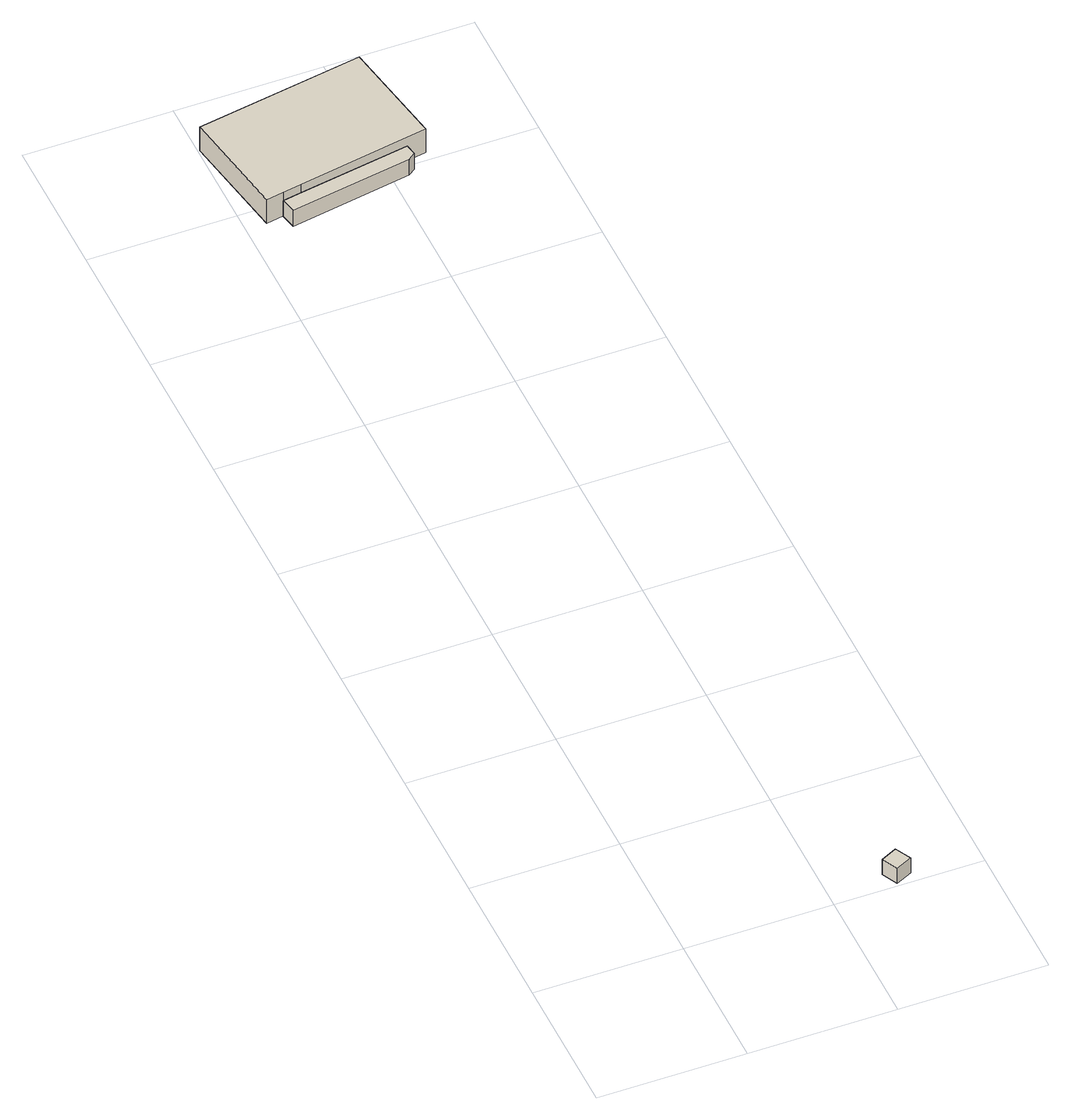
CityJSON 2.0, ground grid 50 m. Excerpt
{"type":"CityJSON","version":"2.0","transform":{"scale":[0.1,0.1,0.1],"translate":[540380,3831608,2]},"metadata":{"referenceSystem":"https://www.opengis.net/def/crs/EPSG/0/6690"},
"CityObjects":{
"building1":{"type":"Building","attributes":{"class":"3001","measuredHeight":6.4,"BuildingDetailAttribute.specifiedBuildingCoverageRate":0.6,"BuildingDetailAttribute.surveyYear":2017,"BuildingTsunamiRiskAttribute.description":"1","BuildingTsunamiRiskAttribute.rank":"2","BuildingTsunamiRiskAttribute.depth":0.99,"BuildingHighTideRiskAttribute.description":"1","BuildingHighTideRiskAttribute.rank":"2","BuildingHighTideRiskAttribute.depth":2.26,"BuildingIDAttribute.prefecture":"27","BuildingIDAttribute.city":"27125"},"geometry":[{"type":"Solid","lod":"1","boundaries":[[[[0,1,2,3]],[[2,4,5,3]],[[1,6,4,2]],[[0,7,6,1]],[[3,5,7,0]],[[4,6,7,5]]]]}]},
"building2":{"type":"Building","attributes":{"計測周辺長":99.25,"1/2500図郭":84,"区名":"住之江区","町丁目名称":"南港東６丁目","街区番号":5,"class":"3003","usage":"431","measuredHeight":6.6,"storeysAboveGround":2,"BuildingDetailAttribute.buildingRoofEdgeArea":238.85,"BuildingDetailAttribute.buildingStructureType":"610","BuildingDetailAttribute.buildingStructureOrgType":"2","BuildingDetailAttribute.detailedUsage":"1720","BuildingDetailAttribute.specifiedBuildingCoverageRate":0.6,"BuildingDetailAttribute.surveyYear":2017,"BuildingTsunamiRiskAttribute.description":"1","BuildingTsunamiRiskAttribute.rank":"2","BuildingTsunamiRiskAttribute.depth":1.86,"BuildingHighTideRiskAttribute.description":"1","BuildingHighTideRiskAttribute.rank":"3","BuildingHighTideRiskAttribute.depth":3.88,"BuildingIDAttribute.prefecture":"27","BuildingIDAttribute.city":"27125"},"geometry":[{"type":"Solid","lod":"1","boundaries":[[[[8,9,10,11,12,13]],[[12,14,15,13]],[[11,16,14,12]],[[10,17,16,11]],[[9,18,17,10]],[[8,19,18,9]],[[13,15,19,8]],[[14,16,17,18,19,15]]]]}]},
"building3":{"type":"Building","attributes":{"計測周辺長":191.16,"1/2500図郭":84,"区名":"住之江区","町丁目名称":"南港東６丁目","街区番号":5,"class":"3001","usage":"431","measuredHeight":10,"storeysAboveGround":3,"BuildingDetailAttribute.buildingRoofEdgeArea":2185.12,"BuildingDetailAttribute.buildingStructureType":"610","BuildingDetailAttribute.buildingStructureOrgType":"2","BuildingDetailAttribute.detailedUsage":"1720","BuildingDetailAttribute.specifiedBuildingCoverageRate":0.6,"BuildingDetailAttribute.surveyYear":2017,"BuildingTsunamiRiskAttribute.description":"1","BuildingTsunamiRiskAttribute.rank":"2","BuildingTsunamiRiskAttribute.depth":1.54,"BuildingHighTideRiskAttribute.description":"1","BuildingHighTideRiskAttribute.rank":"3","BuildingHighTideRiskAttribute.depth":3.56,"BuildingIDAttribute.prefecture":"27","BuildingIDAttribute.city":"27125"},"geometry":[{"type":"Solid","lod":"1","boundaries":[[[[20,21,22,23,24,25]],[[24,26,27,25]],[[23,28,26,24]],[[22,29,28,23]],[[21,30,29,22]],[[20,31,30,21]],[[25,27,31,20]],[[26,28,29,30,31,27]]]]}]}
},
"vertices":[
[684,57,11],[739,84,11],[766,30,11],[711,2,11],[766,30,75],[711,2,75],[739,84,75],[684,57,75],
[194,3454,3],[572,3517,3],[579,3477,3],[555,3460,3],[140,3390,3],[130,3443,3],[140,3390,70],[130,3443,70],[555,3460,70],[579,3477,70],[572,3517,70],[194,3454,70],
[130,3443,5],[70,3432,5],[6,3807,5],[575,3902,5],[639,3530,5],[194,3454,5],[639,3530,105],[194,3454,105],[575,3902,105],[6,3807,105],[70,3432,105],[130,3443,105]
]}
